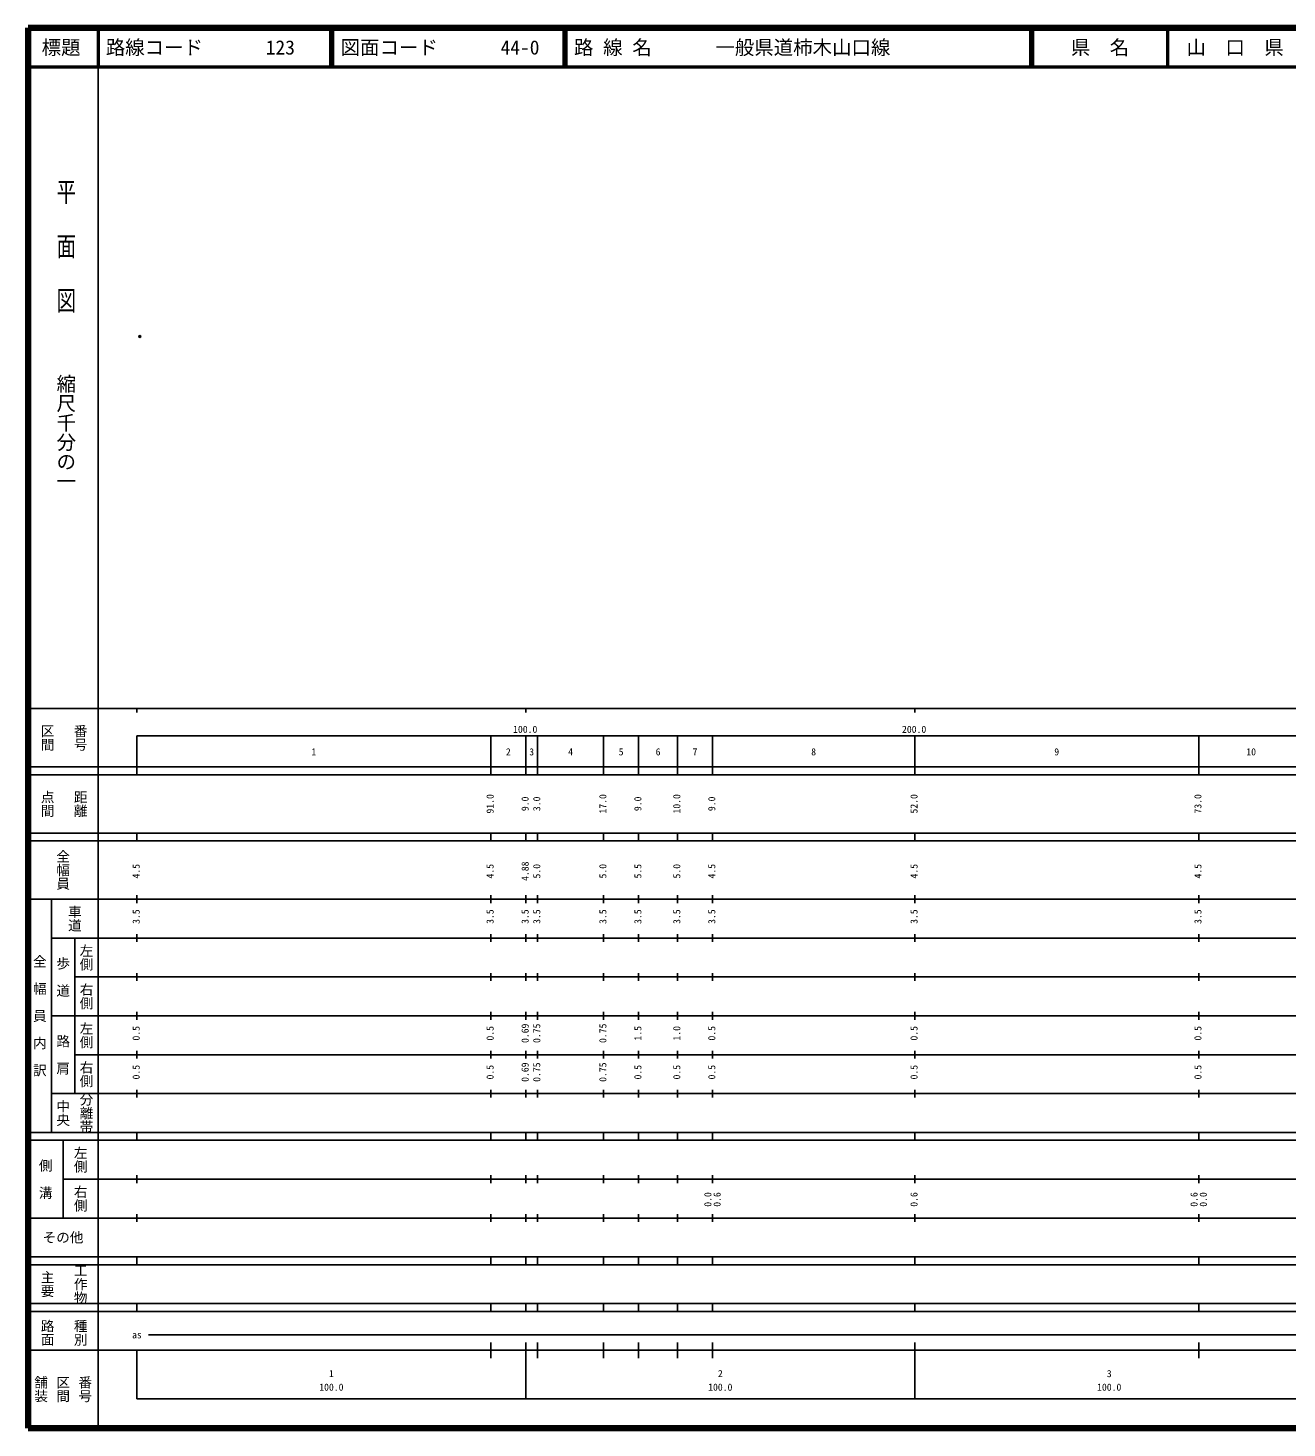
# Model space of a CAD drawing. Units: millimetres on the paper. Extents: x 40 to 680, y 20 to 380.
# Drawn here: x 40 to 363.7, y 20 to 380 of the extents above; entities that cross this region are included whole.
import ezdxf
from ezdxf.enums import TextEntityAlignment as Align

# ---------------------------------------------------------------- set-up
doc = ezdxf.new("R2010")
doc.units = ezdxf.units.MM
doc.header["$PDMODE"] = 32
doc.header["$PDSIZE"] = 0.5
doc.layers.add('M-OTRS', color=6, linetype='Continuous')
doc.layers.add('M-TTL-TXT', color=7, linetype='Continuous')
for name, color, linetype, lineweight in [('M-TTL', 2, 'Continuous', 140), ('M-TTL-BAND', 7, 'Continuous', 25), ('M-TTL-LINE', 7, 'Continuous', 50)]:
    doc.layers.add(name, color=color, linetype=linetype, lineweight=lineweight)
doc.styles.add('@ＭＳ ゴシック', font='')
doc.styles.add('ＭＳ ゴシック', font='')
doc.styles.get('@ＭＳ ゴシック').set_extended_font_data('@MS Gothic')
doc.styles.get('ＭＳ ゴシック').set_extended_font_data('MS Gothic')

msp = doc.modelspace()

# ---------------------------------------------------------------- linework, layer by layer
at = {"layer": 'M-OTRS'}
msp.add_point((68.74, 300.67), dxfattribs=at)
at = {"layer": 'M-TTL'}
for p, q in [((40, 380), (40, 20)), ((680, 380), (40, 380)), ((40, 20), (680, 20))]:
    msp.add_line(p, q, dxfattribs=at)
at = {"layer": 'M-TTL-BAND'}
for p, q in [((58, 370), (58, 20)), ((40, 205), (579, 205)), ((68, 205), (68, 204)), ((168, 205), (168, 204)), ((268, 205), (268, 204)), ((68, 198), (579, 198)), ((68, 198), (68, 188)), ((159, 188), (159, 198)), ((168, 188), (168, 198)), ((171, 188), (171, 198)), ((188, 188), (188, 198)), ((197, 188), (197, 198)), ((207, 188), (207, 198)), ((216, 188), (216, 198)), ((268, 188), (268, 198)), ((341, 188), (341, 198)), ((40, 190), (579, 190)), ((40, 188), (579, 188)), ((40, 173), (579, 173)), ((68, 171), (68, 173)), ((159, 171), (159, 173)), ((168, 171), (168, 173)), ((171, 171), (171, 173)), ((188, 171), (188, 173)), ((197, 171), (197, 173)), ((207, 171), (207, 173)), ((216, 171), (216, 173)), ((268, 171), (268, 173)), ((341, 171), (341, 173)), ((40, 171), (579, 171)), ((40, 156), (579, 156)), ((46, 96), (46, 156)), ((68, 155), (68, 157)), ((159, 155), (159, 157)), ((168, 155), (168, 157)), ((171, 155), (171, 157)), ((188, 155), (188, 157)), ((197, 155), (197, 157)), ((207, 155), (207, 157)), ((216, 155), (216, 157)), ((268, 155), (268, 157)), ((341, 155), (341, 157)), ((46, 146), (579, 146)), ((52, 146), (52, 106)), ((68, 145), (68, 147)), ((159, 145), (159, 147)), ((168, 145), (168, 147)), ((171, 145), (171, 147)), ((188, 145), (188, 147)), ((197, 145), (197, 147)), ((207, 145), (207, 147)), ((216, 145), (216, 147)), ((268, 145), (268, 147)), ((341, 145), (341, 147)), ((68, 135), (68, 137)), ((159, 135), (159, 137)), ((168, 135), (168, 137)), ((171, 135), (171, 137)), ((188, 135), (188, 137)), ((197, 135), (197, 137)), ((207, 135), (207, 137)), ((216, 135), (216, 137)), ((268, 135), (268, 137)), ((341, 135), (341, 137)), ((52, 136), (579, 136)), ((46, 126), (579, 126)), ((68, 125), (68, 127)), ((159, 125), (159, 127)), ((168, 125), (168, 127)), ((171, 125), (171, 127)), ((188, 125), (188, 127)), ((197, 125), (197, 127)), ((207, 125), (207, 127)), ((216, 125), (216, 127)), ((268, 125), (268, 127)), ((341, 125), (341, 127)), ((52, 116), (579, 116)), ((68, 115), (68, 117)), ((159, 115), (159, 117)), ((168, 115), (168, 117)), ((171, 115), (171, 117)), ((188, 115), (188, 117)), ((197, 115), (197, 117)), ((207, 115), (207, 117)), ((216, 115), (216, 117)), ((268, 115), (268, 117)), ((341, 115), (341, 117)), ((46, 106), (579, 106)), ((68, 105), (68, 107)), ((159, 105), (159, 107)), ((168, 105), (168, 107)), ((171, 105), (171, 107)), ((188, 105), (188, 107)), ((197, 105), (197, 107)), ((207, 105), (207, 107)), ((216, 105), (216, 107)), ((268, 105), (268, 107)), ((341, 105), (341, 107)), ((40, 96), (579, 96)), ((40, 94), (579, 94)), ((49, 94), (49, 74)), ((68, 94), (68, 96)), ((159, 94), (159, 96)), ((168, 94), (168, 96)), ((171, 94), (171, 96)), ((188, 94), (188, 96)), ((197, 94), (197, 96)), ((207, 94), (207, 96)), ((216, 94), (216, 96)), ((268, 94), (268, 96)), ((341, 94), (341, 96)), ((49, 84), (579, 84)), ((68, 83), (68, 85)), ((159, 83), (159, 85)), ((168, 83), (168, 85)), ((171, 83), (171, 85)), ((188, 83), (188, 85)), ((197, 83), (197, 85)), ((207, 83), (207, 85)), ((216, 83), (216, 85)), ((268, 83), (268, 85)), ((341, 83), (341, 85)), ((40, 74), (579, 74)), ((68, 73), (68, 75)), ((159, 73), (159, 75)), ((168, 73), (168, 75)), ((171, 73), (171, 75)), ((188, 73), (188, 75)), ((197, 73), (197, 75)), ((207, 73), (207, 75)), ((216, 73), (216, 75)), ((268, 73), (268, 75)), ((341, 73), (341, 75)), ((40, 64), (579, 64)), ((40, 62), (579, 62)), ((68, 62), (68, 64)), ((159, 62), (159, 64)), ((168, 62), (168, 64)), ((171, 62), (171, 64)), ((188, 62), (188, 64)), ((197, 62), (197, 64)), ((207, 62), (207, 64)), ((216, 62), (216, 64)), ((268, 62), (268, 64)), ((341, 62), (341, 64)), ((40, 52), (579, 52)), ((68, 50), (68, 52)), ((159, 50), (159, 52)), ((168, 50), (168, 52)), ((171, 50), (171, 52)), ((188, 50), (188, 52)), ((197, 50), (197, 52)), ((207, 50), (207, 52)), ((216, 50), (216, 52)), ((268, 50), (268, 52)), ((341, 50), (341, 52)), ((40, 50), (579, 50)), ((71, 44), (565, 44)), ((40, 40), (579, 40)), ((68, 40), (68, 27.5)), ((159, 38), (159, 42)), ((168, 27.5), (168, 42)), ((171, 38), (171, 42)), ((188, 38), (188, 42)), ((197, 38), (197, 42)), ((207, 38), (207, 42)), ((216, 38), (216, 42)), ((268, 27.5), (268, 42)), ((341, 38), (341, 42)), ((68, 27.5), (579, 27.5))]:
    msp.add_line(p, q, dxfattribs=at)
at = {"layer": 'M-TTL-LINE'}
for p, q in [((58, 380), (58, 370)), ((117.75, 380), (117.75, 370)), ((118.25, 380), (118.25, 370)), ((177.75, 380), (177.75, 370)), ((178.25, 380), (178.25, 370)), ((297.75, 380), (297.75, 370)), ((298.25, 380), (298.25, 370)), ((333, 380), (333, 370)), ((40, 370), (680, 370))]:
    msp.add_line(p, q, dxfattribs=at)

# ---------------------------------------------------------------- texts
at = {"layer": 'M-TTL-BAND', "style": '@ＭＳ ゴシック', "width": 1.4}
msp.add_text('平  面  図', height=3.666, rotation=270, dxfattribs=at).set_placement((49.777, 306.475), align=Align.MIDDLE_RIGHT)
at = {"layer": 'M-TTL-BAND', "style": '@ＭＳ ゴシック'}
msp.add_text('縮尺千分の一', height=3.666, rotation=270, dxfattribs=at).set_placement((49.777, 261.03), align=Align.MIDDLE_RIGHT)
for s, p in [('区間', (45, 197.5)), ('番号', (53.5, 197.5)), ('点間', (45, 180.5)), ('距離', (53.5, 180.5)), ('全幅員', (49, 163.5)), ('車道', (52, 151)), ('左側', (55, 141)), ('全\u3000幅\u3000員\u3000内\u3000訳', (43, 126)), ('歩\u3000道', (49, 136)), ('右側', (55, 131)), ('左側', (55, 121)), ('路\u3000肩', (49, 116)), ('右側', (55, 111)), ('分離帯', (55, 101)), ('中央', (49, 101)), ('左側', (53.5, 89)), ('側\u3000溝', (44.5, 84)), ('右側', (53.5, 79)), ('工作物', (53.5, 57)), ('主要', (45, 57)), ('路面', (45, 44.5)), ('種別', (53.5, 44.5)), ('舗装', (43.333, 30)), ('区間', (49, 30)), ('番号', (54.667, 30))]:
    msp.add_text(s, height=2.566, rotation=270, dxfattribs=at).set_placement(p, align=Align.MIDDLE_CENTER)
at = {"layer": 'M-TTL-BAND', "style": 'ＭＳ ゴシック'}
for s, p in [('100.0', (167.844, 198.195)), ('200.0', (267.844, 198.195)), ('1', (113.5, 192.405)), ('2', (163.5, 192.405)), ('3', (169.5, 192.405)), ('4', (179.5, 192.405)), ('5', (192.5, 192.405)), ('6', (202, 192.405)), ('7', (211.5, 192.405)), ('8', (242, 192.405)), ('9', (304.5, 192.405)), ('10', (354.5, 192.405)), ('as', (68, 42.5)), ('1', (118, 32.523)), ('2', (218, 32.523)), ('3', (318, 32.523)), ('100.0', (118, 29.033)), ('100.0', (218, 29.033)), ('100.0', (318, 29.033))]:
    msp.add_text(s, height=1.833, dxfattribs=at).set_placement(p, align=Align.BOTTOM_CENTER)
for s, p in [('91.0', (160.264, 180.5)), ('9.0', (169.264, 180.5)), ('3.0', (172.264, 180.5)), ('17.0', (189.264, 180.5)), ('9.0', (198.264, 180.5)), ('10.0', (208.264, 180.5)), ('9.0', (217.264, 180.5)), ('52.0', (269.264, 180.5)), ('73.0', (342.264, 180.5)), ('4.5', (69.264, 163.174)), ('4.5', (160.264, 163.174)), ('4.88', (169.264, 163.174)), ('5.0', (172.264, 163.174)), ('5.0', (189.264, 163.174)), ('5.5', (198.264, 163.174)), ('5.0', (208.264, 163.174)), ('4.5', (217.264, 163.174)), ('4.5', (269.264, 163.174)), ('4.5', (342.264, 163.174)), ('3.5', (69.264, 151.5)), ('3.5', (160.264, 151.5)), ('3.5', (169.264, 151.5)), ('3.5', (172.264, 151.5)), ('3.5', (189.264, 151.5)), ('3.5', (198.264, 151.5)), ('3.5', (208.264, 151.5)), ('3.5', (217.264, 151.5)), ('3.5', (269.264, 151.5)), ('3.5', (342.264, 151.5)), ('0.5', (69.264, 121.5)), ('0.5', (160.264, 121.5)), ('0.69', (169.264, 121.5)), ('0.75', (172.264, 121.5)), ('0.75', (189.264, 121.5)), ('1.5', (198.264, 121.5)), ('1.0', (208.264, 121.5)), ('0.5', (217.264, 121.5)), ('0.5', (269.264, 121.5)), ('0.5', (342.264, 121.5)), ('0.5', (69.264, 111.5)), ('0.5', (160.264, 111.5)), ('0.69', (169.264, 111.5)), ('0.75', (172.264, 111.5)), ('0.75', (189.264, 111.5)), ('0.5', (198.264, 111.5)), ('0.5', (208.264, 111.5)), ('0.5', (217.264, 111.5)), ('0.5', (269.264, 111.5)), ('0.5', (342.264, 111.5)), ('0.0', (216.264, 78.764)), ('0.6', (218.634, 78.764)), ('0.6', (269.264, 78.764)), ('0.6', (341.264, 78.764)), ('0.0', (343.634, 78.764))]:
    msp.add_text(s, height=1.833, rotation=90, dxfattribs=at).set_placement(p, align=Align.BOTTOM_CENTER)
msp.add_text('その他', height=2.566, dxfattribs=at).set_placement((49, 69), align=Align.MIDDLE_CENTER)
at = {"layer": 'M-TTL-TXT', "style": 'ＭＳ ゴシック'}
for s, p in [('標題', (48.5, 375)), ('県\u3000名', (315.625, 375)), ('山\u3000口\u3000県', (350.375, 375))]:
    msp.add_text(s, height=3.666, dxfattribs=at).set_placement(p, align=Align.MIDDLE_CENTER)
for s, p in [('路線コード', (60, 375)), ('123', (101.142, 375)), ('図面コード', (120.38, 375)), ('44-0', (161.521, 375)), ('路 線 名', (180.38, 375)), ('一般県道柿木山口線', (216.734, 375))]:
    msp.add_text(s, height=3.666, dxfattribs=at).set_placement(p, align=Align.MIDDLE_LEFT)

doc.saveas('drawing.dxf')
